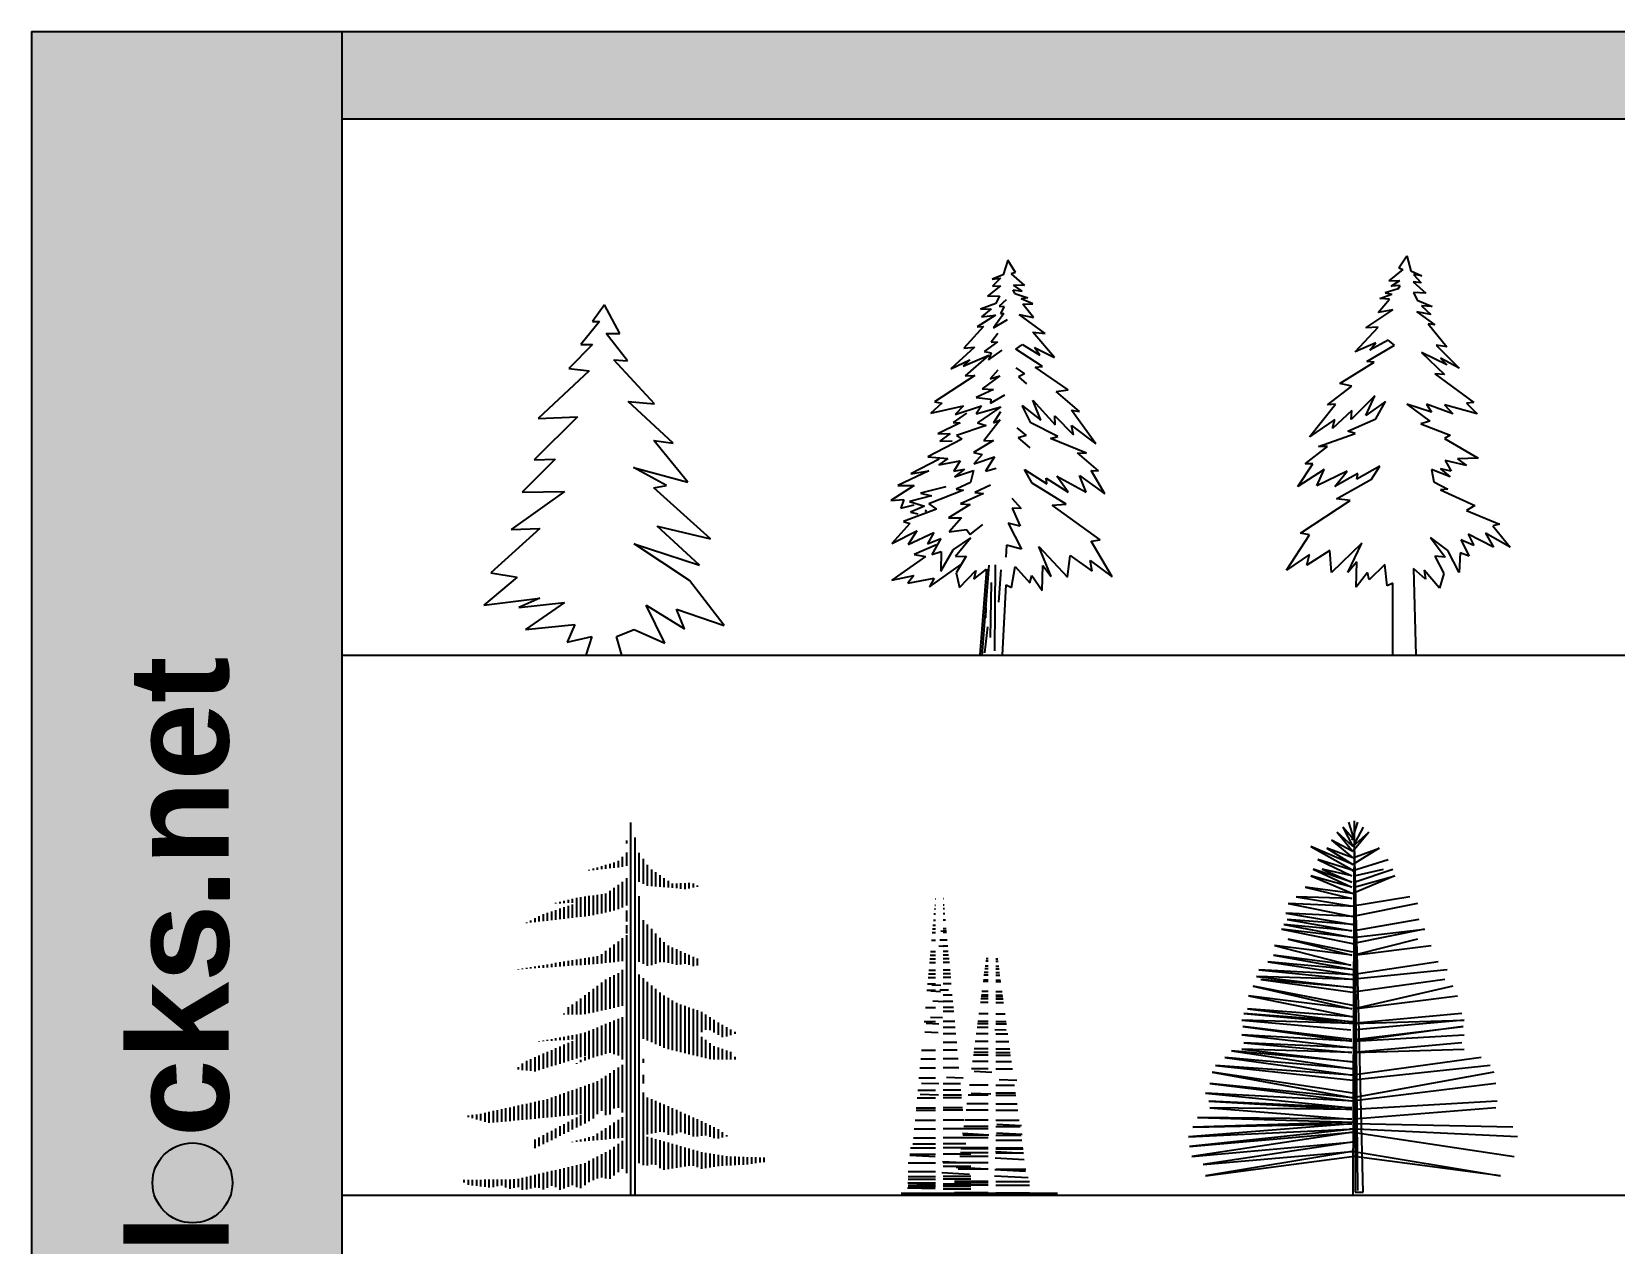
# Model space of a CAD drawing. Header units: millimetres. Extents: x 79741 to 173011, y 86123 to 135501.
# Drawn here: x 79741 to 117783, y 106366 to 135501 of the extents above; entities that cross this region are included whole.
import ezdxf

# ---------------------------------------------------------------- set-up
doc = ezdxf.new("R2010")
doc.units = ezdxf.units.MM
doc.layers.add('www.cad-blocks.net', color=7, linetype='Continuous')
doc.styles.get("Standard").update_dxf_attribs({"font": 'arial.ttf'})

# ---------------------------------------------------------------- blocks, each defined once
blk = doc.blocks.new('TREE_E9')
at = {"linetype": 'ByBlock'}
for p, q in [((7, 3600), (-115, 3426)), ((164, 3304), (7, 3600)), ((-45, 3426), (-237, 3190)), ((-115, 3426), (-45, 3426)), ((24, 3304), (164, 3304)), ((242, 3025), (24, 3304)), ((-115, 3190), (-359, 2946)), ((-237, 3190), (-115, 3190)), ((-359, 2946), (-150, 2920)), ((522, 2580), (103, 3033)), ((103, 3033), (242, 3025)), ((-150, 2920), (-673, 2432)), ((713, 2179), (251, 2606)), ((251, 2606), (522, 2580)), ((-272, 2449), (-717, 2005)), ((-673, 2432), (-272, 2449)), ((862, 1778), (513, 2205)), ((513, 2205), (713, 2179)), ((-499, 2014), (-839, 1674)), ((-717, 2005), (-499, 2014)), ((303, 1926), (862, 1778)), ((644, 1743), (303, 1926)), ((-403, 1682), (-953, 1290)), ((-839, 1674), (-403, 1682)), ((513, 1717), (644, 1743)), ((1097, 1194), (513, 1717)), ((548, 1325), (1097, 1194)), ((984, 924), (548, 1325)), ((-656, 1299), (-1162, 846)), ((-953, 1290), (-656, 1299)), ((879, 767), (312, 1142)), ((312, 1142), (984, 924)), ((-1162, 846), (-891, 802)), ((-891, 802), (-1232, 514)), ((1237, 305), (879, 767)), ((-1232, 514), (-656, 584)), ((-656, 584), (-874, 488)), ((-874, 488), (-403, 540)), ((-403, 540), (-804, 262)), ((434, 514), (827, 270)), ((626, 122), (434, 514)), ((827, 270), (748, 471)), ((748, 471), (1237, 305)), ((-804, 262), (-298, 314)), ((-298, 314), (-377, 131)), ((-377, 131), (-124, 192)), ((-124, 192), (-185, 0)), ((129, 192), (312, 262)), ((185, 0), (129, 192)), ((312, 262), (626, 122))]:
    blk.add_line(p, q, dxfattribs=at)
blk.add_line((-185, 0), (185, 0))
blk = doc.blocks.new('A$C7CF269D8')
at = {"xscale": 1.5, "yscale": 1.5, "zscale": 1.5}
blk.add_blockref('TREE_E9', (1847, 0), dxfattribs=at)
blk.add_blockref('TREE_E9', (1847, 0), dxfattribs=at)
blk = doc.blocks.new('1PAA33')
at = {"color": 7, "linetype": 'ByBlock'}
for p, q in [((489.3, 1651.5), (469.6, 1591)), ((520.5, 1600.2), (489.3, 1651.5)), ((469.6, 1591), (423.2, 1572.5)), ((520.5, 1600.2), (503.1, 1594.4)), ((503.1, 1594.4), (558.2, 1545.9)), ((458.2, 1545.2), (403.7, 1501.6)), ((423.2, 1572.5), (457.7, 1576.2)), ((457.7, 1576.2), (424.2, 1543.5)), ((424.2, 1543.5), (458.2, 1545.2)), ((518.4, 1513.3), (511.4, 1528.2)), ((511.4, 1528.2), (548.4, 1523)), ((558.2, 1545.9), (512.7, 1548.1)), ((548.4, 1523), (512.7, 1548.1)), ((438.4, 1471.3), (374, 1447.2)), ((403.7, 1501.6), (454.6, 1502.5)), ((454.6, 1502.5), (438.4, 1471.3)), ((481.3, 1485.9), (452.9, 1460.1)), ((452.9, 1460.1), (473.2, 1459.1)), ((473.2, 1459.1), (458.2, 1429.4)), ((518.4, 1513.3), (571.5, 1495)), ((571.5, 1495), (543.7, 1490.9)), ((592.4, 1470.3), (543.7, 1490.9)), ((551.7, 1468.9), (592.4, 1470.3)), ((596.4, 1412.5), (551.7, 1468.9)), ((437.1, 1422.1), (360.6, 1373.1)), ((374, 1447.2), (419.2, 1448.9)), ((419.2, 1448.9), (379.1, 1414.7)), ((379.1, 1414.7), (437.1, 1422.1)), ((471.7, 1428.7), (428.2, 1369.9)), ((428.2, 1369.9), (487.5, 1404.2)), ((458.2, 1429.4), (471.7, 1428.7)), ((644, 1345.8), (536, 1425.6)), ((536, 1425.6), (596.4, 1412.5)), ((387.8, 1375.2), (305.4, 1284.3)), ((360.6, 1373.1), (387.8, 1375.2)), ((447.4, 1345.2), (418.5, 1309.3)), ((683.2, 1245.7), (593.4, 1351.7)), ((593.4, 1351.7), (644, 1345.8)), ((349.7, 1289), (250.4, 1198.9)), ((301.8, 1210), (409.1, 1255.6)), ((305.4, 1284.3), (349.7, 1289)), ((409.1, 1255.6), (310, 1168.9)), ((445.7, 1311.4), (389.5, 1270.1)), ((389.5, 1270.1), (419.7, 1265.2)), ((408.1, 1235.3), (464.4, 1276.6)), ((419.7, 1265.2), (408.1, 1235.3)), ((418.5, 1309.3), (445.7, 1311.4)), ((522.2, 1280.6), (550.2, 1299.6)), ((633.9, 1207.4), (522.2, 1280.6)), ((550.2, 1299.6), (622.7, 1255.4)), ((622.7, 1255.4), (600.5, 1287)), ((600.5, 1287), (683.2, 1245.7)), ((250.4, 1198.9), (330.2, 1235.7)), ((330.2, 1235.7), (301.8, 1210)), ((446.7, 1192.8), (414.5, 1157.1)), ((521.8, 1202.7), (557.9, 1177.2)), ((603.3, 1205.5), (633.9, 1207.4)), ((741.1, 1110.8), (603.3, 1205.5)), ((350.7, 1170.3), (182.7, 1059.9)), ((310, 1168.9), (350.7, 1170.3)), ((455.7, 1168.6), (381.9, 1114.6)), ((414.5, 1157.1), (455.7, 1168.6)), ((557.9, 1177.2), (533.5, 1164.9)), ((533.5, 1164.9), (566, 1136.2)), ((182.7, 1059.9), (212.9, 1055.1)), ((429.3, 1112.3), (356.5, 1078.6)), ((356.5, 1078.6), (417.2, 1072.3)), ((381.9, 1114.6), (429.3, 1112.3)), ((416.3, 1055.4), (475.6, 1089.7)), ((417.2, 1072.3), (416.3, 1055.4)), ((626.5, 984.2), (593.2, 1067.1)), ((593.2, 1067.1), (686.5, 964.3)), ((689.9, 1103.1), (741.1, 1110.8)), ((787.6, 1020.4), (689.9, 1103.1)), ((212.9, 1055.1), (166.8, 1013.2)), ((166.8, 1013.2), (303.9, 1043.9)), ((316, 1012.8), (259.9, 974.9)), ((303.9, 1043.9), (268.3, 1008.3)), ((268.3, 1008.3), (378.5, 1043.6)), ((378.5, 1043.6), (356.6, 1010.8)), ((356.6, 1010.8), (459.7, 1039.7)), ((459.7, 1039.7), (361.5, 973.3)), ((458.7, 1019.4), (429.3, 973.4)), ((548.1, 1045.6), (626.5, 984.2)), ((585.2, 972.6), (548.1, 1045.6)), ((684.9, 1001.7), (762.5, 923.4)), ((686.5, 964.3), (684.9, 1001.7)), ((855.6, 885), (753.9, 1025.4)), ((753.9, 1025.4), (787.6, 1020.4)), ((290.3, 973.4), (196.6, 927.1)), ((196.6, 927.1), (247.5, 928)), ((247.5, 928), (205.2, 896.2)), ((259.9, 974.9), (290.3, 973.4)), ((398.2, 961.4), (274.2, 920)), ((361.5, 973.3), (398.2, 961.4)), ((457, 985.6), (388.4, 897.5)), ((429.3, 973.4), (457, 985.6)), ((526.6, 951.8), (565.7, 919.4)), ((697.8, 916.4), (585.2, 972.6)), ((754.2, 961.1), (855.6, 885)), ((762.5, 923.4), (754.2, 961.1)), ((297.2, 905.3), (154.6, 830.9)), ((205.2, 896.2), (256.1, 897.1)), ((274.2, 920), (297.2, 905.3)), ((429.1, 898.9), (345.3, 848.8)), ((388.4, 897.5), (429.1, 898.9)), ((565.7, 919.4), (531.4, 910.9)), ((531.4, 910.9), (580.1, 867.9)), ((666.8, 907.7), (697.8, 916.4)), ((816.4, 846.2), (666.8, 907.7)), ((201.6, 821.8), (83.4, 759.8)), ((154.6, 830.9), (239, 823.4)), ((239, 823.4), (200.5, 798.2)), ((200.5, 798.2), (289.4, 814.2)), ((289.4, 814.2), (263.6, 771.4)), ((345.3, 848.8), (382.2, 840.2)), ((382.2, 840.2), (346.4, 801.3)), ((346.4, 801.3), (432.6, 831)), ((432.6, 831), (395.8, 771.8)), ((779.2, 848), (816.4, 846.2)), ((867.1, 772.6), (779.2, 848)), ((158.6, 773.1), (30.2, 711.6)), ((83.4, 759.8), (158.6, 773.1)), ((263.6, 771.4), (308, 779.4)), ((308, 779.4), (265.8, 747.6)), ((265.8, 747.6), (345.1, 774.2)), ((345.1, 774.2), (332.5, 724)), ((395.8, 771.8), (440.4, 783.2)), ((590, 721.7), (558.8, 777.4)), ((558.8, 777.4), (650.9, 718.7)), ((648.7, 742.6), (740.7, 683.9)), ((650.9, 718.7), (648.7, 742.6)), ((693.1, 750.6), (815.3, 683.7)), ((740.7, 683.9), (693.1, 750.6)), ((788.1, 752.7), (892.9, 676.5)), ((815.3, 683.7), (788.1, 752.7)), ((836.6, 774.1), (867.1, 772.6)), ((892.9, 676.5), (836.6, 774.1)), ((98, 711.7), (0, 648.7)), ((30.2, 711.6), (98, 711.7)), ((170.4, 667.5), (77.8, 644.9)), ((229.9, 705.3), (123.6, 679.9)), ((123.6, 679.9), (170.4, 667.5)), ((303.8, 691.5), (158.6, 634.2)), ((332.5, 724), (273.5, 696.4)), ((273.5, 696.4), (303.8, 691.5)), ((387.8, 677.3), (290.9, 634.6)), ((416.7, 713.2), (350.8, 682.5)), ((350.8, 682.5), (387.8, 677.3)), ((731.5, 633.5), (590, 721.7)), ((0, 648.7), (54.4, 652.8)), ((54.4, 652.8), (42.5, 616.1)), ((42.5, 616.1), (97.4, 630.4)), ((191.5, 612.3), (53.4, 561.4)), ((77.8, 644.9), (141.2, 624.9)), ((141.2, 624.9), (82.4, 600.6)), ((82.4, 600.6), (112.5, 592.4)), ((147.2, 607.7), (143.5, 601.1)), ((158.6, 634.2), (191.5, 612.3)), ((331.4, 632.6), (240.6, 576)), ((290.9, 634.6), (331.4, 632.6)), ((505.6, 658), (544.2, 615.5)), ((507, 617.3), (540.6, 541.2)), ((544.2, 615.5), (507, 617.3)), ((673.7, 629.6), (731.5, 633.5)), ((873.4, 484.4), (673.7, 629.6)), ((80.1, 553.3), (4.8, 468.9)), ((53.4, 561.4), (80.1, 553.3)), ((240.6, 576), (294.8, 576.8)), ((294.8, 576.8), (244.5, 518.2)), ((332.1, 507.2), (385, 548.7)), ((490.3, 553.8), (546.1, 446)), ((540.6, 541.2), (490.3, 553.8)), ((4.8, 468.9), (109.1, 521.4)), ((109.1, 521.4), (72.5, 465.6)), ((72.5, 465.6), (179.9, 514.6)), ((191, 463.2), (97.6, 423.7)), ((179.9, 514.6), (154, 468.4)), ((154, 468.4), (209.2, 489.5)), ((209.2, 489.5), (172.1, 423.5)), ((244.5, 518.2), (316.2, 528.3)), ((261.2, 442.9), (334.9, 493.5)), ((334.9, 493.5), (270.1, 415.4)), ((316.2, 528.3), (332.1, 507.2)), ((482.5, 462.7), (480.1, 412)), ((546.1, 446), (482.5, 462.7)), ((835.9, 479.4), (873.4, 484.4)), ((923.5, 329.5), (835.9, 479.4)), ((144.6, 414.7), (4.2, 316.5)), ((97.6, 423.7), (144.6, 414.7)), ((172.1, 423.5), (210, 435.2)), ((209.4, 353.9), (261.2, 442.9)), ((210, 435.2), (209.4, 353.9)), ((270.1, 415.4), (314.2, 416.6)), ((314.2, 416.6), (273.5, 347.4)), ((617.8, 456.1), (737, 328.4)), ((669.4, 331.6), (617.8, 456.1)), ((737, 328.4), (748.2, 419.3)), ((748.2, 419.3), (840, 353.9)), ((832, 398.3), (923.5, 329.5)), ((840, 353.9), (832, 398.3)), ((4.2, 316.5), (96.7, 335.7)), ((96.7, 335.7), (71.4, 303)), ((162.2, 288.5), (295.6, 383.6)), ((273.5, 347.4), (287.5, 285.8)), ((287.5, 285.8), (355.4, 357)), ((346.8, 320.2), (399.7, 361.7)), ((355.4, 357), (346.8, 320.2)), ((399.7, 361.7), (372.1, 3.9)), ((382.1, 0), (410.6, 378.1)), ((434, 21.2), (437.8, 380.1)), ((450.6, 223.7), (460.5, 358.7)), ((504.4, 285.4), (518.9, 372.8)), ((518.9, 372.8), (580, 305.5)), ((580, 305.5), (588.2, 335.6)), ((588.2, 335.6), (632.6, 272.4)), ((632.6, 272.4), (634.3, 377.4)), ((634.3, 377.4), (669.4, 331.6)), ((71.4, 303), (180.9, 324.8)), ((180.9, 324.8), (162.2, 288.5)), ((416.3, 76.3), (420.7, 306.4)), ((467, 2.7), (481.3, 296.7)), ((481.3, 296.7), (504.4, 285.4)), ((396.6, 158.5), (398.7, 202.5)), ((392.9, 13), (404.9, 120.9))]:
    blk.add_line(p, q, dxfattribs=at)
at = {"linetype": 'Continuous', "flags": 9}
for tag in ['YSIZE', 'XSIZE']:
    blk.add_attdef(tag, (0, 0), '', height=300, dxfattribs=at)
blk = doc.blocks.new('A$C3B307555')
at = {"linetype": 'Continuous'}
blk.add_blockref('1PAA33', (0, 0), dxfattribs=at)
blk = doc.blocks.new('A$C20BF4889')
at = {"xscale": 4, "yscale": 4, "zscale": 4}
blk.add_blockref('A$C3B307555', (0, 0), dxfattribs=at)
blk = doc.blocks.new('A$C262D7EE0')
blk.add_blockref('A$C20BF4889', (0, 0))
blk = doc.blocks.new('A$C20252FAB')
at = {"linetype": 'ByBlock'}
for p, q in [((2248, 7759), (2411, 7999)), ((2411, 7999), (2493, 7702)), ((2331, 7726), (2053, 7504)), ((2248, 7759), (2331, 7726)), ((2493, 7702), (2713, 7602)), ((2546, 7628), (2701, 7461)), ((2713, 7602), (2546, 7628)), ((2238, 7338), (1977, 7262)), ((2053, 7504), (2274, 7505)), ((2095, 7392), (2274, 7505)), ((2275, 7408), (2095, 7392)), ((2238, 7338), (2275, 7408)), ((2537, 7478), (2790, 7254)), ((2701, 7461), (2537, 7478)), ((1837, 6868), (2067, 7131)), ((1870, 7147), (2111, 7235)), ((2067, 7131), (1870, 7147)), ((1977, 7262), (2111, 7235)), ((2544, 7270), (2615, 7116)), ((2790, 7254), (2544, 7270)), ((2615, 7116), (2921, 6984)), ((2703, 7003), (2889, 6828)), ((2921, 6984), (2703, 7003)), ((1591, 6557), (2132, 6917)), ((2132, 6917), (1837, 6868)), ((2610, 6877), (2969, 6622)), ((2889, 6828), (2610, 6877)), ((1378, 6081), (1837, 6573)), ((1837, 6573), (1591, 6557)), ((2838, 6639), (3215, 6180)), ((2969, 6622), (2838, 6639)), ((1788, 6262), (1378, 6081)), ((1607, 5885), (2165, 6213)), ((2034, 6311), (1673, 6114)), ((1673, 6114), (1788, 6262)), ((2165, 6213), (2034, 6311)), ((2706, 6065), (3166, 5622)), ((3215, 5819), (2706, 6065)), ((3002, 6213), (3461, 5754)), ((3215, 6180), (3002, 6213)), ((1066, 5442), (1755, 5868)), ((1755, 5868), (1607, 5885)), ((3084, 5950), (3215, 5819)), ((3461, 5754), (3084, 5950)), ((820, 5016), (1312, 5393)), ((1312, 5393), (1066, 5442)), ((2969, 5639), (3756, 5065)), ((3166, 5622), (2969, 5639)), ((1771, 5196), (1296, 4721)), ((1591, 4803), (1771, 5196)), ((1985, 5082), (1591, 4803)), ((1788, 4737), (1985, 5082)), ((459, 4377), (984, 5032)), ((984, 5032), (820, 5016)), ((1312, 4901), (919, 4541)), ((1296, 4721), (1312, 4901)), ((2411, 5032), (2870, 4688)), ((2903, 4868), (2411, 5032)), ((3330, 4836), (2805, 5032)), ((2805, 5032), (2903, 4868)), ((3166, 5016), (3330, 4836)), ((3822, 4836), (3166, 5016)), ((3756, 5065), (3608, 5049)), ((3608, 5049), (3822, 4836)), ((968, 4721), (459, 4377)), ((640, 4180), (1378, 4442)), ((919, 4541), (968, 4721)), ((1230, 4491), (1788, 4737)), ((1378, 4442), (1230, 4491)), ((2870, 4688), (2690, 4639)), ((2690, 4639), (3280, 4409)), ((377, 3836), (820, 4180)), ((820, 4180), (640, 4180)), ((3280, 4409), (3166, 4344)), ((3166, 4344), (3838, 3950)), ((230, 3377), (525, 3836)), ((525, 3836), (377, 3836)), ((3182, 3901), (3297, 3688)), ((3608, 3803), (3182, 3901)), ((3838, 3950), (3428, 3934)), ((3428, 3934), (3608, 3803)), ((755, 3721), (230, 3377)), ((607, 3393), (755, 3721)), ((1214, 3688), (607, 3393)), ((968, 3377), (1214, 3688)), ((1427, 3639), (968, 3377)), ((1001, 3131), (1706, 3524)), ((1870, 3787), (1411, 3524)), ((1411, 3524), (1427, 3639)), ((1706, 3524), (1870, 3787)), ((2903, 3721), (2952, 3475)), ((3280, 3573), (2903, 3721)), ((3084, 3737), (3280, 3573)), ((3297, 3688), (3084, 3737)), ((2952, 3475), (3231, 3328)), ((3231, 3328), (3084, 3311)), ((3084, 3311), (3773, 3000)), ((279, 2442), (1279, 3098)), ((1279, 3098), (1001, 3131)), ((3773, 3000), (3608, 2901)), ((3608, 2901), (4265, 2623)), ((4265, 2623), (4133, 2590)), ((4133, 2590), (4478, 2164)), ((0, 1705), (459, 2410)), ((459, 2410), (279, 2442)), ((1509, 2246), (902, 1656)), ((1230, 1656), (1509, 2246)), ((2887, 2360), (3182, 1967)), ((3231, 2098), (2887, 2360)), ((3494, 2311), (3658, 1983)), ((3756, 2197), (3494, 2311)), ((3641, 2426), (3756, 2197)), ((4150, 2164), (3641, 2426)), ((3986, 2442), (4150, 2164)), ((4478, 2164), (3986, 2442)), ((459, 2016), (0, 1705)), ((869, 2098), (410, 1803)), ((410, 1803), (459, 2016)), ((902, 1656), (869, 2098)), ((2969, 1983), (3149, 1639)), ((3182, 1967), (2969, 1983)), ((3461, 1656), (3231, 2098)), ((3477, 2049), (3461, 1656)), ((3658, 1983), (3477, 2049)), ((1411, 1869), (1230, 1656)), ((1394, 1361), (1411, 1869)), ((1624, 1656), (1394, 1361)), ((1657, 1508), (1624, 1656)), ((1968, 1820), (1657, 1508)), ((2017, 1393), (1968, 1820)), ((2542, 1738), (2592, 0)), ((2788, 1524), (2542, 1738)), ((3067, 1344), (2756, 1705)), ((2756, 1705), (2788, 1524)), ((3149, 1639), (3067, 1344)), ((2132, 1442), (2017, 1393)), ((2132, 16), (2132, 1442))]:
    blk.add_line(p, q, dxfattribs=at)
blk = doc.blocks.new('A$C1F830890')
for p, q in [((4451, 0), (4451, 9961)), ((4340, 9395), (4340, 9481)), ((4563, 0), (4563, 9554)), ((4006, 8747), (4006, 8891)), ((4118, 8760), (4118, 8931)), ((4229, 8772), (4229, 9043)), ((4340, 8799), (4340, 9154)), ((4674, 8378), (4674, 9149)), ((4785, 8323), (4785, 8990)), ((3339, 8673), (3339, 8693)), ((3450, 8686), (3450, 8726)), ((3561, 8698), (3561, 8759)), ((3672, 8710), (3672, 8792)), ((3784, 8723), (3784, 8825)), ((3895, 8735), (3895, 8858)), ((4340, 7738), (4340, 8468)), ((4897, 8271), (4897, 8831)), ((5008, 8261), (5008, 8705)), ((5119, 8251), (5119, 8629)), ((5230, 8241), (5230, 8552)), ((5342, 8231), (5342, 8475)), ((3672, 7532), (3672, 8048)), ((3784, 7557), (3784, 8065)), ((3895, 7582), (3895, 8137)), ((4006, 7606), (4006, 8213)), ((4118, 7641), (4118, 8290)), ((4229, 7690), (4229, 8377)), ((5453, 8221), (5453, 8399)), ((5564, 8211), (5564, 8327)), ((5676, 8201), (5676, 8331)), ((5787, 8191), (5787, 8335)), ((5898, 8181), (5898, 8339)), ((6009, 8195), (6009, 8343)), ((6121, 8219), (6121, 8326)), ((6232, 8242), (6232, 8276)), ((2448, 7793), (2448, 7810)), ((2448, 7361), (2448, 7621)), ((2560, 7799), (2560, 7838)), ((2560, 7374), (2560, 7659)), ((2671, 7805), (2671, 7866)), ((2671, 7387), (2671, 7697)), ((2782, 7811), (2782, 7893)), ((2782, 7400), (2782, 7735)), ((2893, 7817), (2893, 7921)), ((2893, 7413), (2893, 7772)), ((3005, 7823), (3005, 7944)), ((3005, 7426), (3005, 7810)), ((3116, 7439), (3116, 7962)), ((3227, 7452), (3227, 7979)), ((3339, 7465), (3339, 7996)), ((3450, 7483), (3450, 8013)), ((3561, 7507), (3561, 8031)), ((4674, 6233), (4674, 7987)), ((1669, 7271), (1669, 7285)), ((1781, 7284), (1781, 7343)), ((1892, 7297), (1892, 7401)), ((2003, 7310), (2003, 7459)), ((2114, 7323), (2114, 7508)), ((2226, 7336), (2226, 7546)), ((2337, 7349), (2337, 7584)), ((4340, 7314), (4340, 7604)), ((4340, 6998), (4340, 7219)), ((4785, 6181), (4785, 7349)), ((4897, 6129), (4897, 7232)), ((4118, 6244), (4118, 6781)), ((4229, 6256), (4229, 6865)), ((4340, 1542), (4340, 6949)), ((5008, 6145), (5008, 7115)), ((5119, 6186), (5119, 6997)), ((5230, 6227), (5230, 6880)), ((3339, 6168), (3339, 6350)), ((3450, 6177), (3450, 6369)), ((3561, 6185), (3561, 6387)), ((3672, 6195), (3672, 6444)), ((3784, 6207), (3784, 6528)), ((3895, 6219), (3895, 6612)), ((4006, 6232), (4006, 6697)), ((5342, 6232), (5342, 6762)), ((5453, 6207), (5453, 6672)), ((5564, 6183), (5564, 6622)), ((5676, 6159), (5676, 6572)), ((5787, 6167), (5787, 6522)), ((5898, 6187), (5898, 6472)), ((6009, 6158), (6009, 6422)), ((6121, 6124), (6121, 6372)), ((1335, 6023), (1335, 6024)), ((1447, 6031), (1447, 6043)), ((1558, 6039), (1558, 6061)), ((1669, 6047), (1669, 6079)), ((1781, 6055), (1781, 6097)), ((1892, 6063), (1892, 6115)), ((2003, 6072), (2003, 6133)), ((2114, 6080), (2114, 6151)), ((2226, 6088), (2226, 6169)), ((2337, 6096), (2337, 6187)), ((2448, 6104), (2448, 6206)), ((2560, 6112), (2560, 6224)), ((2671, 6120), (2671, 6242)), ((2782, 6128), (2782, 6260)), ((2893, 6136), (2893, 6278)), ((3005, 6144), (3005, 6296)), ((3116, 6152), (3116, 6314)), ((3227, 6160), (3227, 6332)), ((4118, 5034), (4118, 5936)), ((4229, 5059), (4229, 6021)), ((6232, 6136), (6232, 6322)), ((3450, 4887), (3450, 5512)), ((3561, 4909), (3561, 5597)), ((3672, 4932), (3672, 5681)), ((3784, 4958), (3784, 5765)), ((3895, 4983), (3895, 5830)), ((4006, 5008), (4006, 5883)), ((4674, 860), (4674, 5895)), ((4785, 4183), (4785, 5799)), ((4897, 4135), (4897, 5703)), ((5008, 4087), (5008, 5608)), ((5119, 4039), (5119, 5512)), ((2893, 4833), (2893, 5101)), ((3005, 4833), (3005, 5176)), ((3116, 4833), (3116, 5260)), ((3227, 4842), (3227, 5344)), ((3339, 4865), (3339, 5428)), ((5230, 3991), (5230, 5416)), ((5342, 3943), (5342, 5341)), ((5453, 3906), (5453, 5273)), ((5564, 3879), (5564, 5205)), ((5676, 3852), (5676, 5137)), ((5787, 3825), (5787, 5096)), ((2671, 4833), (2671, 4854)), ((2782, 4833), (2782, 5027)), ((4006, 3774), (4006, 4667)), ((4118, 3734), (4118, 4713)), ((4229, 3624), (4229, 4758)), ((5898, 3799), (5898, 5058)), ((6009, 3772), (6009, 5020)), ((6121, 3745), (6121, 4982)), ((6232, 3718), (6232, 4943)), ((6343, 4361), (6343, 4904)), ((6455, 4417), (6455, 4832)), ((6566, 4409), (6566, 4761)), ((6677, 4349), (6677, 4690)), ((2671, 4146), (2671, 4237)), ((2782, 4152), (2782, 4257)), ((2893, 4158), (2893, 4278)), ((3005, 3653), (3005, 4299)), ((3116, 3688), (3116, 4319)), ((3227, 3722), (3227, 4351)), ((3339, 3640), (3339, 4396)), ((3450, 3682), (3450, 4441)), ((3561, 3717), (3561, 4486)), ((3672, 3747), (3672, 4532)), ((3784, 3778), (3784, 4577)), ((3895, 3808), (3895, 4622)), ((6343, 3691), (6343, 4236)), ((6788, 4288), (6788, 4619)), ((6900, 4227), (6900, 4556)), ((7011, 4246), (7011, 4494)), ((7122, 4278), (7122, 4432)), ((7234, 4310), (7234, 4370)), ((2003, 4109), (2003, 4114)), ((2114, 4115), (2114, 4134)), ((2226, 4122), (2226, 4155)), ((2226, 3411), (2226, 3832)), ((2337, 4128), (2337, 4175)), ((2337, 3445), (2337, 3880)), ((2448, 4134), (2448, 4196)), ((2448, 3480), (2448, 3928)), ((2560, 4140), (2560, 4216)), ((2560, 3515), (2560, 3976)), ((2671, 3549), (2671, 4024)), ((2782, 3584), (2782, 4072)), ((2893, 3618), (2893, 4120)), ((6455, 3664), (6455, 4150)), ((6566, 3637), (6566, 4064)), ((6677, 3624), (6677, 3988)), ((6788, 3624), (6788, 3949)), ((6900, 3624), (6900, 3911)), ((7011, 3624), (7011, 3872)), ((7122, 3624), (7122, 3834)), ((1447, 3356), (1447, 3424)), ((1558, 3344), (1558, 3519)), ((1669, 3333), (1669, 3591)), ((1781, 3321), (1781, 3639)), ((1892, 3309), (1892, 3687)), ((2003, 3342), (2003, 3736)), ((2114, 3376), (2114, 3784)), ((3005, 3513), (3005, 3532)), ((3116, 3555), (3116, 3617)), ((3227, 3597), (3227, 3702)), ((4118, 2338), (4118, 3414)), ((4229, 2207), (4229, 3488)), ((4785, 3540), (4785, 3641)), ((7234, 3624), (7234, 3697)), ((3339, 1976), (3339, 2966)), ((3450, 2055), (3450, 3006)), ((3561, 2167), (3561, 3045)), ((3672, 2255), (3672, 3117)), ((3784, 2139), (3784, 3191)), ((3895, 2155), (3895, 3266)), ((4006, 2316), (4006, 3340)), ((4785, 2987), (4785, 3220)), ((2114, 2066), (2114, 2544)), ((2226, 2078), (2226, 2570)), ((2337, 2089), (2337, 2609)), ((2448, 2100), (2448, 2649)), ((2560, 2112), (2560, 2689)), ((2671, 2123), (2671, 2728)), ((2782, 2134), (2782, 2768)), ((2893, 2146), (2893, 2808)), ((3005, 2157), (3005, 2847)), ((3116, 2168), (3116, 2887)), ((3227, 1920), (3227, 2926)), ((4785, 1600), (4785, 2745)), ((4897, 1624), (4897, 2615)), ((5008, 1648), (5008, 2567)), ((111, 2088), (111, 2133)), ((223, 2057), (223, 2148)), ((334, 2026), (334, 2162)), ((445, 1995), (445, 2178)), ((556, 1964), (556, 2203)), ((668, 1933), (668, 2227)), ((779, 1943), (779, 2252)), ((890, 1953), (890, 2276)), ((1002, 1964), (1002, 2300)), ((1113, 1974), (1113, 2325)), ((1224, 1984), (1224, 2349)), ((1335, 1994), (1335, 2373)), ((1447, 2005), (1447, 2398)), ((1558, 2015), (1558, 2422)), ((1669, 2025), (1669, 2446)), ((1781, 2035), (1781, 2471)), ((1892, 2045), (1892, 2495)), ((2003, 2056), (2003, 2519)), ((3116, 1864), (3116, 2141)), ((5119, 1672), (5119, 2520)), ((5230, 1696), (5230, 2473)), ((5342, 1682), (5342, 2426)), ((5453, 1611), (5453, 2378)), ((5564, 1605), (5564, 2331)), ((5676, 1649), (5676, 2281)), ((5787, 1689), (5787, 2230)), ((5898, 1650), (5898, 2180)), ((6009, 1611), (6009, 2130)), ((2337, 1475), (2337, 1724)), ((2448, 1530), (2448, 1784)), ((2560, 1586), (2560, 1843)), ((2671, 1642), (2671, 1903)), ((2782, 1697), (2782, 1963)), ((2893, 1753), (2893, 2022)), ((3005, 1809), (3005, 2082)), ((3672, 1485), (3672, 1722)), ((3784, 1494), (3784, 1795)), ((3895, 1504), (3895, 1868)), ((4006, 1513), (4006, 1942)), ((4118, 1523), (4118, 2015)), ((4229, 1532), (4229, 2089)), ((6121, 1572), (6121, 2080)), ((6232, 1571), (6232, 2030)), ((6343, 1585), (6343, 1978)), ((6455, 1597), (6455, 1924)), ((6566, 1560), (6566, 1871)), ((6677, 1522), (6677, 1817)), ((6788, 1519), (6788, 1763)), ((1892, 1260), (1892, 1486)), ((2003, 1314), (2003, 1546)), ((2114, 1368), (2114, 1605)), ((2226, 1422), (2226, 1665)), ((2893, 1418), (2893, 1430)), ((3005, 1428), (3005, 1460)), ((3116, 1437), (3116, 1489)), ((3227, 1447), (3227, 1519)), ((3339, 1456), (3339, 1548)), ((3450, 1466), (3450, 1578)), ((3561, 1475), (3561, 1648)), ((4006, 525), (4006, 1296)), ((4118, 613), (4118, 1376)), ((4229, 702), (4229, 1456)), ((4340, 591), (4340, 1536)), ((4785, 804), (4785, 1596)), ((4897, 794), (4897, 1564)), ((5008, 818), (5008, 1533)), ((5119, 815), (5119, 1502)), ((5230, 724), (5230, 1470)), ((5342, 677), (5342, 1439)), ((5453, 696), (5453, 1407)), ((5564, 716), (5564, 1376)), ((5676, 734), (5676, 1344)), ((5787, 751), (5787, 1312)), ((5898, 768), (5898, 1280)), ((6900, 1546), (6900, 1683)), ((7011, 1572), (7011, 1604)), ((3227, 271), (3227, 861)), ((3339, 353), (3339, 920)), ((3450, 406), (3450, 979)), ((3561, 450), (3561, 1037)), ((3672, 476), (3672, 1096)), ((3784, 451), (3784, 1155)), ((3895, 436), (3895, 1215)), ((6009, 786), (6009, 1247)), ((6121, 790), (6121, 1215)), ((6232, 747), (6232, 1183)), ((6343, 707), (6343, 1152)), ((6455, 725), (6455, 1133)), ((6566, 743), (6566, 1115)), ((6677, 760), (6677, 1097)), ((6788, 778), (6788, 1079)), ((6900, 786), (6900, 1061)), ((7011, 792), (7011, 1043)), ((7122, 797), (7122, 1037)), ((7234, 803), (7234, 1033)), ((7345, 809), (7345, 1029)), ((7456, 815), (7456, 1026)), ((7567, 826), (7567, 1022)), ((7679, 841), (7679, 1018)), ((7790, 856), (7790, 1014)), ((7901, 872), (7901, 1010)), ((8013, 887), (8013, 1006)), ((1113, 205), (1113, 424)), ((1224, 175), (1224, 425)), ((1335, 201), (1335, 427)), ((1447, 213), (1447, 440)), ((1558, 144), (1558, 466)), ((1669, 154), (1669, 492)), ((1781, 183), (1781, 518)), ((1892, 212), (1892, 544)), ((2003, 195), (2003, 570)), ((2114, 150), (2114, 596)), ((2226, 198), (2226, 623)), ((2337, 250), (2337, 649)), ((2448, 221), (2448, 675)), ((2560, 142), (2560, 701)), ((2671, 184), (2671, 727)), ((2782, 227), (2782, 753)), ((2893, 269), (2893, 779)), ((3005, 221), (3005, 805)), ((3116, 189), (3116, 832)), ((0, 338), (0, 410)), ((111, 276), (111, 411)), ((223, 263), (223, 413)), ((334, 249), (334, 414)), ((445, 236), (445, 416)), ((556, 222), (556, 417)), ((668, 209), (668, 418)), ((779, 218), (779, 420)), ((890, 239), (890, 421)), ((1002, 260), (1002, 422))]:
    blk.add_line(p, q)
blk = doc.blocks.new('A$C6625664C')
at = {"linetype": 'Continuous'}
for p, q in [((802, 6888), (832, 6888)), ((810, 6978), (832, 6978)), ((824, 7129), (832, 7129)), ((1021, 7129), (1012, 7129)), ((1035, 6978), (1012, 6978)), ((1043, 6888), (1012, 6888)), ((766, 6497), (832, 6497)), ((777, 6618), (832, 6618)), ((791, 6768), (832, 6768)), ((1054, 6768), (1012, 6768)), ((1068, 6618), (1012, 6618)), ((733, 6136), (832, 6136)), ((750, 6317), (832, 6317)), ((758, 6407), (832, 6407)), ((758, 6407), (832, 6407)), ((929, 6145), (1028, 6142)), ((956, 6355), (1035, 6352)), ((1087, 6407), (1012, 6407)), ((1087, 6407), (1012, 6407)), ((1092, 6347), (1012, 6347)), ((1095, 6317), (1012, 6317)), ((1111, 6136), (1012, 6136)), ((1111, 6136), (1012, 6136)), ((700, 5775), (832, 5775)), ((708, 5865), (832, 5865)), ((910, 5995), (1023, 5991)), ((1125, 5986), (1012, 5986)), ((1136, 5865), (1012, 5865)), ((1144, 5775), (1012, 5775)), ((667, 5414), (832, 5414)), ((684, 5595), (832, 5595)), ((692, 5685), (832, 5685)), ((1153, 5685), (1012, 5685)), ((1161, 5595), (1012, 5595)), ((1177, 5414), (1012, 5414)), ((2095, 5354), (2001, 5354)), ((2095, 5444), (2013, 5444)), ((2095, 5505), (2021, 5505)), ((2095, 5625), (2037, 5625)), ((2095, 5685), (2045, 5685)), ((2095, 5685), (2045, 5685)), ((2276, 5685), (2326, 5685)), ((2276, 5685), (2326, 5685)), ((2276, 5625), (2334, 5625)), ((2276, 5505), (2350, 5505)), ((2276, 5444), (2358, 5444)), ((2276, 5354), (2370, 5354)), ((637, 5083), (832, 5083)), ((651, 5234), (832, 5234)), ((659, 5324), (832, 5324)), ((737, 5063), (956, 5052)), ((1186, 5324), (1012, 5324)), ((1194, 5234), (1012, 5234)), ((1208, 5083), (1012, 5083)), ((2095, 5144), (1974, 5144)), ((2095, 5144), (1974, 5144)), ((2095, 5174), (1978, 5174)), ((2095, 5294), (1993, 5294)), ((2276, 5294), (2378, 5294)), ((2276, 5174), (2394, 5174)), ((2276, 5144), (2398, 5144)), ((2276, 5144), (2398, 5144)), ((623, 4933), (832, 4933)), ((715, 4914), (948, 4901)), ((762, 4674), (1018, 4661)), ((1139, 4933), (931, 4933)), ((1232, 4813), (1012, 4813)), ((1246, 4662), (1012, 4662)), ((2095, 4632), (1906, 4632)), ((2095, 4722), (1918, 4722)), ((2095, 4783), (1926, 4783)), ((2095, 4813), (1930, 4813)), ((2095, 4903), (1942, 4903)), ((2276, 4903), (2430, 4903)), ((2276, 4813), (2442, 4813)), ((2276, 4783), (2446, 4783)), ((2276, 4722), (2454, 4722)), ((2276, 4632), (2466, 4632)), ((585, 4512), (832, 4512)), ((706, 4286), (997, 4271)), ((1260, 4512), (1012, 4512)), ((1268, 4422), (1012, 4422)), ((2095, 4361), (1870, 4361)), ((2276, 4361), (2501, 4361)), ((555, 4181), (832, 4181)), ((573, 3927), (896, 3910)), ((603, 4136), (907, 4120)), ((1290, 4181), (1012, 4181)), ((1304, 4031), (1012, 4031)), ((1317, 3880), (1012, 3880)), ((2095, 3880), (1806, 3880)), ((2095, 4031), (1826, 4031)), ((2095, 4121), (1838, 4121)), ((2095, 4121), (1838, 4121)), ((2095, 4181), (1846, 4181)), ((2254, 3987), (2524, 3977)), ((2276, 4181), (2525, 4181)), ((2276, 4121), (2533, 4121)), ((2276, 4121), (2533, 4121)), ((2276, 3880), (2565, 3880)), ((491, 3489), (832, 3489)), ((1337, 3670), (1012, 3670)), ((1353, 3489), (1012, 3489)), ((2095, 3429), (1746, 3429)), ((2095, 3519), (1758, 3519)), ((2095, 3700), (1782, 3700)), ((2276, 3700), (2589, 3700)), ((2276, 3519), (2613, 3519)), ((2276, 3429), (2625, 3429)), ((453, 3068), (832, 3068)), ((472, 3278), (832, 3278)), ((1372, 3278), (1012, 3278)), ((1391, 3068), (1012, 3068)), ((2095, 3218), (1718, 3218)), ((2095, 3218), (1718, 3218)), ((2095, 3369), (1738, 3369)), ((2276, 3369), (2633, 3369)), ((2276, 3218), (2653, 3218)), ((2276, 3218), (2653, 3218)), ((431, 2827), (832, 2827)), ((493, 2699), (907, 2684)), ((1427, 2677), (1012, 2677)), ((1493, 2814), (1093, 2828)), ((2095, 3038), (1694, 3038)), ((2186, 2951), (1757, 2973)), ((2276, 3038), (2677, 3038)), ((2355, 2784), (2784, 2769)), ((387, 2346), (832, 2346)), ((404, 2526), (832, 2526)), ((459, 2429), (898, 2414)), ((1441, 2526), (1012, 2526)), ((1452, 2406), (1012, 2406)), ((1457, 2346), (1012, 2346)), ((2095, 2406), (1610, 2406)), ((2095, 2647), (1642, 2647)), ((2162, 2430), (1686, 2446)), ((2276, 2647), (2729, 2647)), ((2276, 2466), (2753, 2466)), ((2276, 2406), (2761, 2406)), ((360, 2045), (832, 2045)), ((365, 2105), (832, 2105)), ((1479, 2105), (1012, 2105)), ((1485, 2045), (1012, 2045)), ((2095, 2045), (1563, 2045)), ((2095, 2196), (1582, 2196)), ((2276, 2196), (2789, 2196)), ((2276, 2045), (2809, 2045)), ((318, 1594), (832, 1594)), ((338, 1805), (832, 1805)), ((1507, 1805), (1012, 1805)), ((1526, 1594), (1012, 1594)), ((2095, 1594), (1503, 1594)), ((2095, 1654), (1511, 1654)), ((2095, 1805), (1531, 1805)), ((2276, 1805), (2841, 1805)), ((2276, 1654), (2861, 1654)), ((2302, 1710), (2893, 1679)), ((231, 1143), (832, 1143)), ((286, 1233), (832, 1233)), ((299, 1383), (832, 1383)), ((1545, 1383), (1012, 1383)), ((1559, 1233), (1012, 1233)), ((1674, 1143), (1012, 1143)), ((2095, 1143), (1443, 1143)), ((2095, 1143), (1443, 1143)), ((2095, 1383), (1475, 1383)), ((2107, 1449), (1479, 1482)), ((2095, 1444), (1483, 1444)), ((2276, 1444), (2889, 1444)), ((2276, 1323), (2904, 1323)), ((2276, 1143), (2928, 1143)), ((2276, 1143), (2928, 1143)), ((2291, 1499), (2910, 1467)), ((170, 782), (832, 782)), ((211, 968), (822, 936)), ((214, 992), (832, 992)), ((1657, 772), (996, 807)), ((1674, 992), (1012, 992)), ((1674, 782), (1012, 782)), ((2095, 782), (1395, 782)), ((2095, 932), (1415, 932)), ((2095, 1022), (1427, 1022)), ((2095, 1113), (1439, 1113)), ((2259, 899), (2959, 862)), ((2267, 1049), (2946, 1013)), ((2276, 1113), (2932, 1113)), ((2276, 1022), (2944, 1022)), ((170, 571), (832, 571)), ((170, 451), (832, 451)), ((170, 391), (832, 391)), ((1643, 502), (982, 536)), ((1674, 692), (1012, 692)), ((1674, 451), (1012, 451)), ((1674, 391), (1012, 391)), ((2071, 630), (1328, 669)), ((2095, 631), (1375, 631)), ((2244, 470), (3055, 428)), ((2252, 620), (2995, 581)), ((2276, 631), (2996, 631)), ((102, 37), (3700, 37)), ((158, 182), (819, 159)), ((162, 302), (823, 279)), ((170, 300), (832, 300)), ((170, 240), (832, 240)), ((170, 210), (832, 210)), ((1674, 270), (1012, 270)), ((1674, 240), (1012, 240)), ((1674, 210), (1012, 210)), ((1674, 150), (1012, 150)), ((2095, 331), (1283, 331)), ((2095, 300), (1283, 300)), ((2095, 240), (1283, 240)), ((2095, 60), (1283, 60)), ((2095, 60), (1283, 60)), ((2276, 331), (3088, 331)), ((2276, 240), (3088, 240)), ((2276, 60), (3088, 60)), ((2276, 60), (3088, 60))]:
    blk.add_line(p, q, dxfattribs=at)
at = {"linetype": 'Continuous', "const_width": 75}
blk.add_lwpolyline([(0, 37), (3761, 37)], dxfattribs=at)
blk = doc.blocks.new('A$C1C7D3DA8')
for p, q in [((4123, 9834), (4396, 9314)), ((4426, 9487), (4123, 9834)), ((4275, 9964), (4426, 9487)), ((4517, 9964), (4365, 9487)), ((4426, 10007), (4396, 0)), ((4669, 9834), (4396, 9314)), ((3274, 9314), (4426, 8664)), ((4396, 8838), (3274, 9314)), ((3820, 9487), (4396, 9011)), ((4396, 9184), (3820, 9487)), ((3971, 9704), (4396, 9184)), ((4396, 9314), (3971, 9704)), ((4396, 9314), (4820, 9704)), ((4820, 9704), (4396, 9184)), ((4426, 9704), (4456, 87)), ((4426, 9661), (4517, 130)), ((4669, 87), (4426, 9661)), ((3456, 8968), (4365, 8534)), ((4426, 8664), (3456, 8968)), ((3699, 9271), (4396, 8838)), ((4396, 9011), (3699, 9271)), ((4365, 8664), (5336, 8968)), ((4396, 9011), (5093, 9271)), ((5093, 9271), (4396, 8838)), ((3274, 8534), (4396, 8058)), ((4365, 8231), (3274, 8534)), ((3335, 8708), (4365, 8231)), ((4365, 8361), (3335, 8708)), ((3577, 8708), (4365, 8361)), ((4365, 8534), (3577, 8708)), ((5517, 8534), (4396, 8058)), ((4426, 8534), (5214, 8708)), ((4426, 8361), (5457, 8708)), ((4426, 8231), (5517, 8534)), ((3123, 8231), (4365, 7928)), ((4396, 8058), (3123, 8231)), ((2668, 7798), (4396, 7451)), ((4456, 7711), (2668, 7798)), ((2880, 7971), (4456, 7711)), ((4365, 7928), (2880, 7971)), ((5912, 7971), (4335, 7711)), ((6124, 7798), (4396, 7451)), ((2547, 7235), (4396, 6888)), ((4365, 7061), (2547, 7235)), ((2607, 7538), (4396, 7235)), ((4396, 7451), (2607, 7538)), ((2637, 7365), (4365, 7061)), ((4396, 7235), (2637, 7365)), ((6154, 7365), (4426, 7061)), ((2486, 7105), (4426, 6715)), ((4396, 6888), (2486, 7105)), ((2668, 6845), (4365, 6412)), ((4396, 6498), (2668, 6845)), ((6306, 7105), (4365, 6715)), ((4396, 6888), (6306, 7105)), ((6124, 6845), (4426, 6412)), ((2274, 6412), (4456, 6022)), ((4335, 6152), (2274, 6412)), ((2304, 6671), (4335, 6152)), ((4365, 6412), (2304, 6671)), ((4426, 6412), (6488, 6671)), ((1880, 6022), (4456, 5762)), ((4426, 5892), (1880, 6022)), ((2122, 6238), (4426, 5892)), ((4456, 6022), (2122, 6238)), ((6912, 6022), (4335, 5762)), ((6669, 6238), (4365, 5892)), ((1728, 5588), (4365, 4982)), ((4396, 5069), (1728, 5588)), ((1819, 5848), (4456, 5545)), ((4456, 5762), (1819, 5848)), ((1940, 5762), (4456, 5415)), ((4456, 5545), (1940, 5762)), ((6851, 5762), (4335, 5415)), ((7064, 5588), (4426, 4982)), ((1607, 5329), (4396, 4765)), ((4365, 4982), (1607, 5329)), ((4426, 4982), (7185, 5329)), ((1425, 4679), (4335, 4419)), ((4396, 4592), (1425, 4679)), ((1485, 4852), (4396, 4592)), ((4396, 4635), (1485, 4852)), ((1576, 4982), (4396, 4635)), ((4396, 4765), (1576, 4982)), ((7306, 4852), (4396, 4592)), ((4396, 4592), (7367, 4679)), ((7367, 4679), (4456, 4419)), ((1425, 4289), (4426, 3942)), ((4365, 4116), (1425, 4289)), ((1455, 4505), (4365, 4116)), ((4365, 4159), (1455, 4505)), ((4426, 4159), (7336, 4505)), ((7336, 4505), (4426, 4116)), ((4426, 4116), (7367, 4289)), ((1152, 3856), (4396, 3379)), ((4456, 3552), (1152, 3856)), ((1425, 3899), (4456, 3552)), ((4365, 3812), (1425, 3899)), ((1485, 4072), (4365, 3812)), ((4426, 3942), (1485, 4072)), ((7306, 4072), (4426, 3812)), ((4426, 3812), (7367, 3899)), ((728, 3466), (4396, 3076)), ((4396, 3206), (728, 3466)), ((970, 3682), (4396, 3206)), ((4396, 3379), (970, 3682)), ((7821, 3682), (4396, 3206)), ((8064, 3466), (4396, 3076)), ((576, 2989), (4426, 2513)), ((4396, 2599), (576, 2989)), ((637, 3292), (4396, 2599)), ((4396, 2729), (637, 3292)), ((8216, 2989), (4365, 2513)), ((8155, 3292), (4396, 2599)), ((455, 2729), (4365, 2339)), ((4426, 2513), (455, 2729)), ((546, 2513), (4365, 2296)), ((4365, 2339), (546, 2513)), ((576, 2339), (4365, 2036)), ((4365, 2296), (576, 2339)), ((8246, 2513), (4426, 2296)), ((8216, 2339), (4426, 2036)), ((4365, 1906), (0, 1560)), ((0, 1560), (4487, 1776)), ((4487, 1776), (30, 1300)), ((4396, 1949), (121, 1819)), ((121, 1819), (4365, 1906)), ((243, 2079), (4396, 1949)), ((4365, 2036), (243, 2079)), ((8792, 1560), (4305, 1776)), ((8670, 1819), (4426, 1906)), ((30, 1300), (4396, 1690)), ((4396, 1690), (91, 1040)), ((91, 1040), (4426, 1430)), ((4426, 1430), (394, 823)), ((4396, 1690), (8701, 1040)), ((394, 823), (4365, 1170)), ((4365, 1170), (455, 520)), ((455, 520), (4365, 1040)), ((4426, 1170), (8337, 520)), ((8337, 520), (4426, 1040)), ((4456, 87), (4669, 87))]:
    blk.add_line(p, q)
blk = doc.blocks.new('FORMAT')
at = {"layer": 'www.cad-blocks.net', "true_color": 0x444444}
blk.add_hatch(color=250, dxfattribs=at).paths.add_polyline_path([(79741, 135501), (79741, 86123), (87199, 86123), (87199, 135501)])
at = {"layer": 'www.cad-blocks.net', "true_color": 0x546d8e}
h = blk.add_hatch(color=155, dxfattribs=at)
h.set_gradient(color1=(68, 68, 68), color2=(84, 109, 142), tint=1)
h.paths.add_polyline_path([(79741, 135501), (79741, 133405), (173011, 133405), (173011, 135501)])
for points in [[(84011, 115127), (84011, 114658), (84481, 114658), (84481, 115127)], [(82647, 107820, 1), (84568, 107820, 1)]]:
    blk.add_hatch(color=155, dxfattribs=at).paths.add_polyline_path(points)
at = {"layer": 'www.cad-blocks.net', "color": 250, "true_color": 0x444444}
for p, q in [((79741, 135501), (87199, 135501)), ((79741, 135501), (79741, 86123)), ((87199, 135501), (87199, 86123))]:
    blk.add_line(p, q, dxfattribs=at)
at = {"layer": 'www.cad-blocks.net'}
blk.add_line((87199, 135501), (87199, 86123), dxfattribs=at)
at = {"layer": 'www.cad-blocks.net', "color": 155, "true_color": 0x546d8e}
for p, q in [((87199, 135501), (173011, 135501)), ((87199, 133405), (173011, 133405)), ((87199, 133405), (87199, 87415)), ((87199, 133405), (173011, 133405)), ((87199, 120511), (173011, 120511)), ((87199, 107522), (173011, 107522))]:
    blk.add_line(p, q, dxfattribs=at)
blk.add_lwpolyline([(84011, 114658), (84011, 115127), (84481, 115127), (84481, 114658)], close=True, dxfattribs=at)
blk.add_circle((83607, 107820), 961, dxfattribs=at)
at = {"layer": 'www.cad-blocks.net', "insert": (82073, 97185), "char_height": 2400, "attachment_point": 1, "rotation": 90}
blk.add_mtext_dynamic_manual_height_columns('{\\fArial|b1|i0|c0|p34;\\C255;\\c16777215;cad-bl  cks net}', width=33614.95, gutter_width=12.5, heights=[0], dxfattribs=at)

msp = doc.modelspace()

# ---------------------------------------------------------------- block references
for name, p, xscale, yscale, zscale in [('A$C20252FAB', (109902, 120508), 1.2, 1.2, 1.2), ('A$C262D7EE0', (100390, 120491), 1.44, 1.44, 1.44), ('A$C7CF269D8', (90613, 120511), 1.56, 1.56, 1.56), ('A$C1F830890', (90139, 107522), 0.9, 0.9, 0.9), ('A$C1C7D3DA8', (107544, 107522), 0.9, 0.9, 0.9)]:
    msp.add_blockref(name, p, dxfattribs=dict(xscale=xscale, yscale=yscale, zscale=zscale))
msp.add_blockref('A$C6625664C', (100638, 107522))
at = {"layer": 'www.cad-blocks.net'}
msp.add_blockref('FORMAT', (0, 0), dxfattribs=at)

doc.saveas('drawing.dxf')
